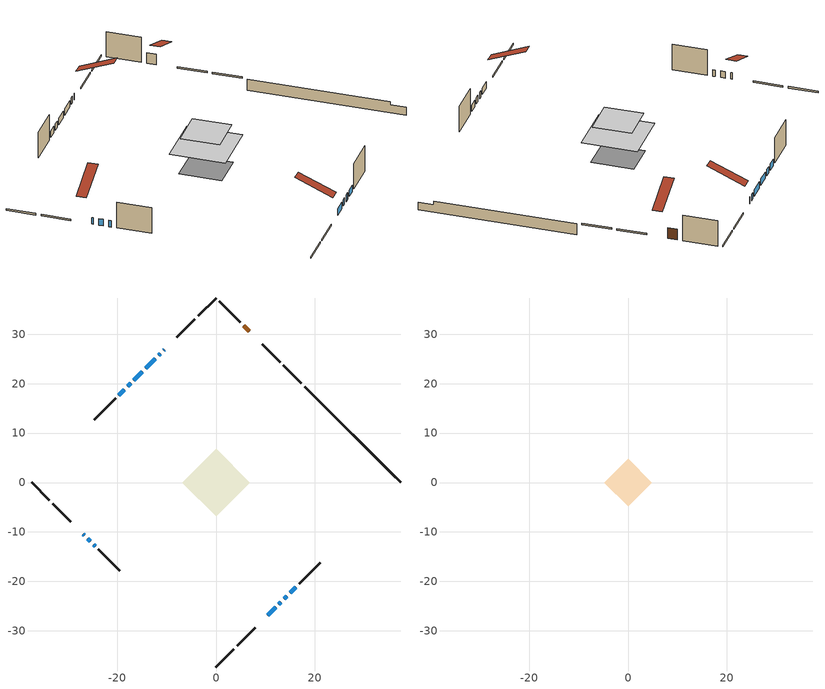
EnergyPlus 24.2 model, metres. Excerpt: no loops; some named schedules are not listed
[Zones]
conditioned space
 floor adiabatic (AdiabaticFloorConstruction): -6.83,0 0,6.83 6.83,0 0,-6.83 z3.29
 floor foundation (Slab1 construction): -4.85,0.41 -0.41,4.85 4.85,-0.41 0.41,-4.85 z-1.22
 wall outside (RimJoist1 construction): 0,-37.32 3.64,-33.68 / -37.32,0 -33.68,-3.64 / 0,37.32 -3.64,33.68 / 17.26,20.05 13.63,23.69 z0.85:1.15
 wall outside (RimJoist2 construction): 4.29,-33.02 7.93,-29.39 / -33.02,-4.29 -29.39,-7.93 / -4.29,33.02 -7.93,29.39 / 12.97,24.35 9.33,27.98 z0.85:1.15
 wall outside (AdiabaticWallConstruction 1): 6.76,30.55 5.59,31.72 z0.85:2.88
 wall outside (AdiabaticWallConstruction): -10.5,26.82 -10.58,26.74 / 10.5,-26.82 12.06,-25.26 / 12.71,-24.6 13.11,-24.21 / -11.23,26.09 -11.63,25.69 / -26.82,-10.5 -26.62,-10.7 / 13.76,-23.55 14.35,-22.97 / 15.01,-22.31 16.16,-21.16 / -12.28,25.03 -14.25,23.07 / -14.9,22.41 -16.59,20.73 / -25.96,-11.35 -25.39,-11.93 / -24.73,-12.58 -24.44,-12.88 / -17.25,20.07 -17.9,19.42 / -18.55,18.77 -19.66,17.66 z0.85:2.07
 wall outside (Wall1 construction): 16.82,-20.5 21.09,-16.22 / -23.79,-13.53 -19.51,-17.81 / -20.32,17 -24.6,12.72 / 4.94,32.38 0.66,36.66 z0.85:5.73
 wall foundation (FoundationWall1 construction): 17.92,19.4,-1.22 17.92,19.4,0.85 35.38,1.94,0.85 35.38,1.94,0.23 37.32,0,0.23 37.32,0,-1.22
 window (WindowConstruction 9): -10.5,26.82 -10.58,26.74 z0.85:2.07
 window (WindowConstruction 8): 10.5,-26.82 12.06,-25.26 z0.85:2.07
 window (WindowConstruction 10): 12.71,-24.6 13.11,-24.21 z0.85:2.07
 window (WindowConstruction 11): -11.23,26.08 -11.63,25.69 z0.85:2.07
 window (WindowConstruction 12): -26.82,-10.5 -26.62,-10.7 z0.85:2.07
 window (WindowConstruction): 13.77,-23.55 14.35,-22.97 z0.85:2.07
 window (WindowConstruction 1): 15.01,-22.31 16.16,-21.16 z0.85:2.07
 window (WindowConstruction 2): -12.28,25.03 -14.25,23.07 z0.85:2.07
 window (WindowConstruction 3): -14.9,22.41 -16.59,20.73 z0.85:2.07
 window (WindowConstruction 4): -25.96,-11.36 -25.39,-11.93 z0.85:2.07
 window (WindowConstruction 5): -24.73,-12.58 -24.44,-12.87 z0.85:2.07
 window (WindowConstruction 6): -17.25,20.07 -17.9,19.42 z0.85:2.07
 window (WindowConstruction 7): -18.55,18.76 -19.66,17.66 z0.85:2.07
 door (Door): 6.76,30.56 5.59,31.72 z0.85:2.88
 ceiling adiabatic (AdiabaticFloorConstruction): 0,-6.83 6.83,0 0,6.83 -6.83,0 z3.29
attic - vented
 floor to conditioned space (Floor1 construction Reversed): -4.83,0 0,4.83 4.83,0 0,-4.83 z5.73
 roof outside (Roof1 construction): 9.84,-27.47,5.73 5.2,-22.83,8.46 3.94,-24.09,8.46 8.59,-28.73,5.73; -27.47,-9.84,5.73 -22.83,-5.2,8.46 -24.09,-3.94,8.46 -28.73,-8.59,5.73; -9.84,27.47,5.73 -5.2,22.83,8.46 -3.94,24.09,8.46 -8.59,28.73,5.73; 7.42,29.9,5.73 2.78,25.26,8.46 4.03,24,8.46 8.68,28.64,5.73
[Building]
Building 1: Terrain=Suburbs
[Site:Location]
Montreal Intl AP_QC: Latitude {deg}=45.47; Longitude {deg}=-73.74; Time Zone {hr}=-5; Elevation {m}=36; Keep Site Location Information=Yes
[Site:GroundTemperature:Shallow]
2.07863, -0.316383, -0.508184, 0.628371, 5.19101, 9.73239, 13.6695, 16.1636, 16.3755, 14.347, 10.5102, 6.10817
[Site:WaterMainsTemperature]
Calculation Method=Schedule; Temperature Schedule=mains temperature schedule
[Material] Roughness=Rough; Thermal Absorptance=0.9
Name | Thickness {m} | Conductivity {W/m-K} | Density {kg/m3} | Specific Heat {J/kg-K} | Solar Absorptance | Visible Absorptance
asphalt or fiberglass shingles | 0.00635 | 0.162714 | 1121.4 | 1465.45 | 0.4 | 0.4
ceiling loosefill ins | 0.254 | 0.0480833 | 16.02 | 1046.75 | 0.7 | 0.7
ceiling stud and cavity | 0.1397 | 0.139432 | 65.682 | 1177.47 | 0.7 | 0.7
concrete 4.0 in. | 0.1016 | 1.803125 | 2242.8 | 837.4 | 0.7 | 0.7
concrete 8.0 in. | 0.2032 | 1.803125 | 2242.8 | 837.4 | 0.7 | 0.7
door material | 0.04445 | 0.188738 | 512.64 | 1214.23 | 0.7 | 0.7
exterior vertical ins | 0.0277816 | 0.029427 | 32.04 | 1214.23 | 0.7 | 0.7
floor covering | 0.0127 | 0.0433444 | 54.468 | 1339.84 | 0.6 | 0.6
floor rigid ins; wall rigid ins | 0.512978 | 0.029427 | 32.04 | 1214.23 | 0.7 | 0.7
floor stud and cavity | 0.1397 | 1.75129 | 37.0049 | 1207.88 | 0.7 | 0.7
furniture material conditioned space 1 | 0.1524 | 0.115458 | 640.8 | 1214.23 | 0.6 | 0.6
gypsum board | 0.0127 | 0.160291 | 801 | 837.4 | 0.6 | 0.6
gypsum board 1 | 0.0127 | 0.160291 | 801 | 837.4 | 0.7 | 0.7
osb sheathing 0.5 in. | 0.0127 | 0.115458 | 512.64 | 1214.23 | 0.7 | 0.7
osb sheathing 0.75 in. | 0.01905 | 0.115458 | 512.64 | 1214.23 | 0.7 | 0.7
osb sheathing 2.0 in. | 0.0508 | 0.115458 | 512.64 | 1214.23 | 0.7 | 0.7
rim joist stud and cavity | 0.0508 | 0.353641 | 125.044 | 1163.47 | 0.6 | 0.6
rim joist stud and cavity 1 | 0.0508 | 0.0495211 | 125.044 | 1163.47 | 0.6 | 0.6
wall stud and cavity | 0.1397 | 0.146652 | 139.0536 | 1170.24 | 0.7 | 0.7
wall stud and cavity 1 | 0.0889 | 0.380278 | 52.3479 | 1209.89 | 0.7 | 0.7
wall stud and cavity 2 | 0.0889 | 0.391764 | 83.0341 | 1211.67 | 0.7 | 0.7
wood siding | 0.0254 | 0.102417 | 544.68 | 1172.36 | 0.4 | 0.4
wood siding 1; wood siding 2; wood siding 3 | 0.0254 | 0.102417 | 544.68 | 1172.36 | 0.7 | 0.7
[WindowMaterial:SimpleGlazingSystem]
Name | U-Factor {W/m2-K} | Solar Heat Gain Coefficient
WindowMaterial | 4.763842 | 0.65
WindowMaterial 1 | 4.22841 | 0.68
WindowMaterial 10 | 3.023535 | 0.56
WindowMaterial 11 | 3.01104 | 0.59
WindowMaterial 2 | 2.8867 | 0.7
WindowMaterial 3 | 2.89408 | 0.69
WindowMaterial 4 | 2.779381 | 0.56
WindowMaterial 5 | 2.76462 | 0.49
WindowMaterial 6 | 2.78165 | 0.57
WindowMaterial 7 | 2.78847 | 0.62
WindowMaterial 8 | 2.7913 | 0.64
WindowMaterial 9 | 7.24059 | 0.61
[Construction]
AdiabaticFloorConstruction: floor stud and cavity, floor rigid ins, osb sheathing 0.75 in., floor covering
AdiabaticWallConstruction: wood siding 2, wall rigid ins, wall stud and cavity 1, gypsum board
AdiabaticWallConstruction 1: wood siding 3, wall rigid ins, wall stud and cavity 1, gypsum board
Door: door material
Floor1 construction Reversed: gypsum board, ceiling stud and cavity, ceiling loosefill ins
FoundationWall1 construction: concrete 8.0 in., gypsum board 1
furniture construction conditioned space 1: furniture material conditioned space 1
PartitionWallConstruction: gypsum board, wall stud and cavity 2, gypsum board
RimJoist1 construction: wood siding 1, osb sheathing 2.0 in., rim joist stud and cavity
RimJoist2 construction: wood siding 1, osb sheathing 2.0 in., rim joist stud and cavity 1
Roof1 construction: asphalt or fiberglass shingles
Slab1 construction: concrete 4.0 in.
Wall1 construction: wood siding, osb sheathing 0.5 in., wall stud and cavity, gypsum board
WindowConstruction: WindowMaterial
WindowConstruction 1: WindowMaterial 1
WindowConstruction 10; WindowConstruction 12: WindowMaterial 10
WindowConstruction 11: WindowMaterial 11
WindowConstruction 2: WindowMaterial 2
WindowConstruction 3: WindowMaterial 3
WindowConstruction 4: WindowMaterial 4
WindowConstruction 5: WindowMaterial 5
WindowConstruction 6: WindowMaterial 6
WindowConstruction 7: WindowMaterial 7
WindowConstruction 8: WindowMaterial 8
WindowConstruction 9: WindowMaterial 9
[Zone] Multiplier=1; Part of Total Floor Area=Yes
Name | Volume {m3}
attic - vented | 20.4508
conditioned space | 353
[Space]
Name | Zone | Volume {m3}
attic - vented 1 | attic - vented | 20.4508
conditioned space 1 | conditioned space | 353
[ZoneInfiltration:EffectiveLeakageArea]
infil attic - vented 1: Zone or Space=attic - vented 1; Schedule=Always On Discrete; Effective Air Leakage Area {cm2}=1867.6; Stack Coefficient=0.000190214; Wind Coefficient=9.31841e-06
[ZoneMixing]
whole house fan mix: Zone or Space=attic - vented; Schedule=Always On Continuous; Design Flow Rate Calculation Method=Flow/Zone; Design Flow Rate {m3/s}=0; Source Zone or Space=conditioned space
[SurfaceProperty:ExposedFoundationPerimeter]
Slab1: Exposed Perimeter Calculation Method=TotalExposedPerimeter; Total Exposed Perimeter {m}=27.432
[InternalMass] Zone or ZoneList=conditioned space; Space or SpaceList=conditioned space 1
Name | Construction | Surface Area {m2}
furniture mass conditioned space 1 | furniture construction conditioned space 1 | 56.0399
partition wall mass | PartitionWallConstruction | 140.1
[Lights]
interior lighting: Zone or ZoneList or Space or SpaceList=conditioned space 1; Schedule=interior lighting schedule; Design Level Calculation Method=LightingLevel; Lighting Level {W}=343.2; Return Air Fraction=0; Fraction Radiant=0.6; Fraction Visible=0.2; Fraction Replaceable=1
[People]
occupants: Zone or ZoneList or Space or SpaceList=conditioned space 1; Number of People Schedule=occupants schedule; Number of People Calculation Method=People; Number of People=3; Fraction Radiant=0.314171; Sensible Heat Fraction=0.56303; Activity Level Schedule=occupants activity schedule; Carbon Dioxide Generation Rate {m3/s-W}=0; Enable ASHRAE 55 Comfort Warnings=No; Mean Radiant Temperature Calculation Type=EnclosureAveraged
[ElectricEquipment] Zone or ZoneList or Space or SpaceList=conditioned space 1; Design Level Calculation Method=EquipmentLevel
Name | Schedule | Design Level {W} | Fraction Latent | Fraction Radiant | Fraction Lost
clothes dryer | clothes dryer schedule | 140.772 | 0.015 | 0.081 | 0.85
clothes washer | clothes washer schedule | 32.1985 | 0.03 | 0.162 | 0.7
cooking range | cooking range schedule | 215.147 | 0.08 | 0.432 | 0.2
dishwasher | dishwasher schedule | 66.8632 | 0.3 | 0.18 | 0.4
fridge | fridge schedule | 72.9452 | 0 | 0.6 | 0
mech vent bath fan 0 | mech vent bath fan 0 schedule | 50.2 | 0 | 0 | 1
mech vent house fan | mech vent house fan schedule | 0 | 0 | 0 | 1
mech vent house fan cfis | mech vent house fan cfis schedule | 0 | 0 | 0 | 0
misc plug loads | misc plug loads schedule | 494.7 | 0.045 | 0.513 | 0.1
whole house fan | Always On Discrete | 0 | 0 | 0 | 1
[OtherEquipment] Zone or ZoneList or Space or SpaceList=conditioned space 1; Design Level Calculation Method=EquipmentLevel
Name | Fuel Type | Schedule | Design Level {W} | Fraction Latent | Fraction Radiant | Fraction Lost
clothes dryer 1 | Electricity | clothes dryer schedule | 0 | 0.015 | 0.081 | 0.85
cooking range 1 | Electricity | cooking range schedule | 0 | 0.08 | 0.432 | 0.2
general water use latent | None | general water use schedule | 62.594 | 1 | 0 | 0
general water use sensible | None | general water use schedule | -61.6891 | 0 | 0.6 | 0
mech vent house fan latent load | None | Always On Discrete | 0 | 1 | 0 | 0
mech vent house fan sensible load | None | Always On Discrete | 0 | 0 | 0 | 0
water heater energy adjustment1 | Electricity | Always On Discrete | 0.01 | 0 | 0 | 1
[ZoneInfiltration:DesignFlowRate] Zone or ZoneList or Space or SpaceList=conditioned space 1; Schedule=Always On Discrete; Design Flow Rate Calculation Method=Flow/Zone; Design Flow Rate {m3/s}=0
infil flow; natural vent flow; whole house fan flow
[AvailabilityManager:Scheduled]
central ac and furnace airloop Availability Manager: Schedule=Always On Discrete
[Foundation:Kiva]
Foundation Kiva 1: Initial Indoor Air Temperature {C}=18; Wall Height Above Grade {m}=0.849996; Wall Depth Below Slab {m}=0.2032; Custom Block Material Name 1=exterior vertical ins; Custom Block Depth 1 {m}=2.06999; Custom Block X Position 1 {m}=0.2159; Custom Block Z Position 1 {m}=0
[Foundation:Kiva:Settings]
Soil Conductivity {W/m-K}=0.849921; Soil Density {kg/m3}=1842.3; Soil Specific Heat {J/kg-K}=418.7; Ground Solar Absorptivity=0.9; Ground Thermal Absorptivity=0.9; Ground Surface Roughness {m}=0.03; Far-Field Width {m}=40; Deep-Ground Boundary Condition=ZeroFlux; Deep-Ground Depth {m}=40; Minimum Cell Dimension {m}=0.2; Maximum Cell Growth Coefficient=3; Simulation Timestep=Timestep
[Exterior:Lights]
exterior lighting: Schedule=exterior lighting schedule; Design Level {W}=75.6
[EnergyManagementSystem:GlobalVariable]
central_ac_and_furnace_airloop_Fan_RTF
infil_program_Qfan
infil_program_Qinf
natural_vent_program_Qnv
natural_vent_program_Qwhf
[EnergyManagementSystem:Sensor]
Name | Output:Variable or Output:Meter Index Key | Output:Variable or Output:Meter
airflow_gain | infil flow | Infiltration Sensible Heat Gain Energy
airflow_gain_1 | natural vent flow | Infiltration Sensible Heat Gain Energy
airflow_gain_2 | whole house fan flow | Infiltration Sensible Heat Gain Energy
airflow_loss | infil flow | Infiltration Sensible Heat Loss Energy
airflow_loss_1 | natural vent flow | Infiltration Sensible Heat Loss Energy
airflow_loss_2 | whole house fan flow | Infiltration Sensible Heat Loss Energy
clg_load_cond |  | Cooling:EnergyTransfer:Zone:CONDITIONED SPACE
clg_sp_s; clg_sp_s_1 | cooling setpoint | Schedule Value
clothes_dryer_exhaust_0_sch_s | clothes dryer exhaust 0 schedule | Schedule Value
cool_season | cooling season schedule | Schedule Value
htg_load_cond |  | Heating:EnergyTransfer:Zone:CONDITIONED SPACE
htg_sp_s; htg_sp_s_1 | heating setpoint | Schedule Value
ig_ee_conv | clothes dryer | Electric Equipment Convective Heating Energy
ig_ee_conv_2 | cooking range | Electric Equipment Convective Heating Energy
ig_ee_conv_4 | fridge | Electric Equipment Convective Heating Energy
ig_ee_conv_5 | misc plug loads | Electric Equipment Convective Heating Energy
ig_ee_conv_6 | whole house fan | Electric Equipment Convective Heating Energy
ig_ee_rad | clothes dryer | Electric Equipment Radiant Heating Energy
ig_ee_rad_2 | cooking range | Electric Equipment Radiant Heating Energy
ig_ee_rad_4 | fridge | Electric Equipment Radiant Heating Energy
ig_ee_rad_5 | misc plug loads | Electric Equipment Radiant Heating Energy
ig_ee_rad_6 | whole house fan | Electric Equipment Radiant Heating Energy
ig_lgt_conv | interior lighting | Lights Convective Heating Energy
ig_lgt_rad | interior lighting | Lights Radiant Heating Energy
ig_lgt_vis | interior lighting | Lights Visible Radiation Heating Energy
ig_oe_conv | clothes dryer 1 | Other Equipment Convective Heating Energy
ig_oe_conv_1 | cooking range 1 | Other Equipment Convective Heating Energy
ig_oe_conv_2 | general water use latent | Other Equipment Convective Heating Energy
ig_oe_conv_3 | general water use sensible | Other Equipment Convective Heating Energy
ig_oe_conv_4 | water heater energy adjustment1 | Other Equipment Convective Heating Energy
ig_oe_rad | clothes dryer 1 | Other Equipment Radiant Heating Energy
ig_oe_rad_1 | cooking range 1 | Other Equipment Radiant Heating Energy
ig_oe_rad_2 | general water use latent | Other Equipment Radiant Heating Energy
ig_oe_rad_3 | general water use sensible | Other Equipment Radiant Heating Energy
ig_oe_rad_4 | water heater energy adjustment1 | Other Equipment Radiant Heating Energy
ig_ppl_conv | occupants | People Convective Heating Energy
ig_ppl_rad | occupants | People Radiant Heating Energy
im_conv | furniture mass conditioned space 1 | Surface Inside Face Convection Heat Gain Energy
im_conv_1 | partition wall mass | Surface Inside Face Convection Heat Gain Energy
im_ig | furniture mass conditioned space 1 | Surface Inside Face Internal Gains Radiation Heat Gain Energy
im_ig_1 | partition wall mass | Surface Inside Face Internal Gains Radiation Heat Gain Energy
im_lgt | furniture mass conditioned space 1 | Surface Inside Face Lights Radiation Heat Gain Energy
im_lgt_1 | partition wall mass | Surface Inside Face Lights Radiation Heat Gain Energy
im_sol | furniture mass conditioned space 1 | Surface Inside Face Solar Radiation Heat Gain Energy
im_sol_1 | partition wall mass | Surface Inside Face Solar Radiation Heat Gain Energy
im_surf | furniture mass conditioned space 1 | Surface Inside Face Net Surface Thermal Radiation Heat Gain Energy
im_surf_1 | partition wall mass | Surface Inside Face Net Surface Thermal Radiation Heat Gain Energy
mech_vent_bath_fan_0_sch_s | mech vent bath fan 0 schedule | Schedule Value
mv_conv | mech vent bath fan 0 | Electric Equipment Convective Heating Energy
mv_conv_1 | mech vent house fan | Electric Equipment Convective Heating Energy
mv_conv_2 | mech vent house fan cfis | Electric Equipment Convective Heating Energy
mv_conv_3 | mech vent house fan latent load | Other Equipment Convective Heating Energy
mv_conv_4 | mech vent house fan sensible load | Other Equipment Convective Heating Energy
mv_rad | mech vent bath fan 0 | Electric Equipment Radiant Heating Energy
mv_rad_1 | mech vent house fan | Electric Equipment Radiant Heating Energy
mv_rad_2 | mech vent house fan cfis | Electric Equipment Radiant Heating Energy
mv_rad_3 | mech vent house fan latent load | Other Equipment Radiant Heating Energy
mv_rad_4 | mech vent house fan sensible load | Other Equipment Radiant Heating Energy
natural_vent_s | natural vent schedule | Schedule Value
out_pb_s |  | Site Outdoor Air Barometric Pressure
out_wt_s |  | Site Outdoor Air Humidity Ratio
site_vw_s |  | Site Wind Speed
ss_back_out | Window1 | Surface Window Shortwave from Zone Back Out Window Heat Transfer Rate
ss_back_out_1 | Window10 | Surface Window Shortwave from Zone Back Out Window Heat Transfer Rate
ss_back_out_10 | Window7 | Surface Window Shortwave from Zone Back Out Window Heat Transfer Rate
ss_back_out_11 | Window8 | Surface Window Shortwave from Zone Back Out Window Heat Transfer Rate
ss_back_out_12 | Window9 | Surface Window Shortwave from Zone Back Out Window Heat Transfer Rate
ss_back_out_2 | Window11 | Surface Window Shortwave from Zone Back Out Window Heat Transfer Rate
ss_back_out_3 | Window13 | Surface Window Shortwave from Zone Back Out Window Heat Transfer Rate
ss_back_out_4 | Window14 | Surface Window Shortwave from Zone Back Out Window Heat Transfer Rate
ss_back_out_5 | Window2 | Surface Window Shortwave from Zone Back Out Window Heat Transfer Rate
ss_back_out_6 | Window3 | Surface Window Shortwave from Zone Back Out Window Heat Transfer Rate
ss_back_out_7 | Window4 | Surface Window Shortwave from Zone Back Out Window Heat Transfer Rate
ss_back_out_8 | Window5 | Surface Window Shortwave from Zone Back Out Window Heat Transfer Rate
ss_back_out_9 | Window6 | Surface Window Shortwave from Zone Back Out Window Heat Transfer Rate
ss_conv | Door1 | Surface Inside Face Convection Heat Gain Energy
ss_conv_1 | Window1 | Surface Inside Face Convection Heat Gain Energy
ss_conv_10 | Window6 | Surface Inside Face Convection Heat Gain Energy
ss_conv_11 | Window7 | Surface Inside Face Convection Heat Gain Energy
ss_conv_12 | Window8 | Surface Inside Face Convection Heat Gain Energy
ss_conv_13 | Window9 | Surface Inside Face Convection Heat Gain Energy
ss_conv_2 | Window10 | Surface Inside Face Convection Heat Gain Energy
ss_conv_3 | Window11 | Surface Inside Face Convection Heat Gain Energy
ss_conv_4 | Window13 | Surface Inside Face Convection Heat Gain Energy
ss_conv_5 | Window14 | Surface Inside Face Convection Heat Gain Energy
ss_conv_6 | Window2 | Surface Inside Face Convection Heat Gain Energy
ss_conv_7 | Window3 | Surface Inside Face Convection Heat Gain Energy
ss_conv_8 | Window4 | Surface Inside Face Convection Heat Gain Energy
ss_conv_9 | Window5 | Surface Inside Face Convection Heat Gain Energy
ss_ig | Door1 | Surface Inside Face Internal Gains Radiation Heat Gain Energy
ss_ig_1 | Window1 | Surface Inside Face Internal Gains Radiation Heat Gain Energy
ss_ig_10 | Window6 | Surface Inside Face Internal Gains Radiation Heat Gain Energy
ss_ig_11 | Window7 | Surface Inside Face Internal Gains Radiation Heat Gain Energy
ss_ig_12 | Window8 | Surface Inside Face Internal Gains Radiation Heat Gain Energy
ss_ig_13 | Window9 | Surface Inside Face Internal Gains Radiation Heat Gain Energy
ss_ig_2 | Window10 | Surface Inside Face Internal Gains Radiation Heat Gain Energy
ss_ig_3 | Window11 | Surface Inside Face Internal Gains Radiation Heat Gain Energy
ss_ig_4 | Window13 | Surface Inside Face Internal Gains Radiation Heat Gain Energy
ss_ig_5 | Window14 | Surface Inside Face Internal Gains Radiation Heat Gain Energy
ss_ig_6 | Window2 | Surface Inside Face Internal Gains Radiation Heat Gain Energy
ss_ig_7 | Window3 | Surface Inside Face Internal Gains Radiation Heat Gain Energy
ss_ig_8 | Window4 | Surface Inside Face Internal Gains Radiation Heat Gain Energy
ss_ig_9 | Window5 | Surface Inside Face Internal Gains Radiation Heat Gain Energy
ss_lgt | Door1 | Surface Inside Face Lights Radiation Heat Gain Energy
ss_sol | Door1 | Surface Inside Face Solar Radiation Heat Gain Energy
ss_surf | Door1 | Surface Inside Face Net Surface Thermal Radiation Heat Gain Energy
ss_surf_1 | Window1 | Surface Inside Face Net Surface Thermal Radiation Heat Gain Energy
ss_surf_10 | Window6 | Surface Inside Face Net Surface Thermal Radiation Heat Gain Energy
ss_surf_11 | Window7 | Surface Inside Face Net Surface Thermal Radiation Heat Gain Energy
ss_surf_12 | Window8 | Surface Inside Face Net Surface Thermal Radiation Heat Gain Energy
ss_surf_13 | Window9 | Surface Inside Face Net Surface Thermal Radiation Heat Gain Energy
ss_surf_2 | Window10 | Surface Inside Face Net Surface Thermal Radiation Heat Gain Energy
ss_surf_3 | Window11 | Surface Inside Face Net Surface Thermal Radiation Heat Gain Energy
ss_surf_4 | Window13 | Surface Inside Face Net Surface Thermal Radiation Heat Gain Energy
ss_surf_5 | Window14 | Surface Inside Face Net Surface Thermal Radiation Heat Gain Energy
ss_surf_6 | Window2 | Surface Inside Face Net Surface Thermal Radiation Heat Gain Energy
ss_surf_7 | Window3 | Surface Inside Face Net Surface Thermal Radiation Heat Gain Energy
ss_surf_8 | Window4 | Surface Inside Face Net Surface Thermal Radiation Heat Gain Energy
ss_surf_9 | Window5 | Surface Inside Face Net Surface Thermal Radiation Heat Gain Energy
ss_trans_in | Window1 | Surface Window Transmitted Solar Radiation Rate
ss_trans_in_1 | Window10 | Surface Window Transmitted Solar Radiation Rate
ss_trans_in_10 | Window7 | Surface Window Transmitted Solar Radiation Rate
ss_trans_in_11 | Window8 | Surface Window Transmitted Solar Radiation Rate
ss_trans_in_12 | Window9 | Surface Window Transmitted Solar Radiation Rate
ss_trans_in_2 | Window11 | Surface Window Transmitted Solar Radiation Rate
ss_trans_in_3 | Window13 | Surface Window Transmitted Solar Radiation Rate
ss_trans_in_4 | Window14 | Surface Window Transmitted Solar Radiation Rate
ss_trans_in_5 | Window2 | Surface Window Transmitted Solar Radiation Rate
ss_trans_in_6 | Window3 | Surface Window Transmitted Solar Radiation Rate
ss_trans_in_7 | Window4 | Surface Window Transmitted Solar Radiation Rate
ss_trans_in_8 | Window5 | Surface Window Transmitted Solar Radiation Rate
ss_trans_in_9 | Window6 | Surface Window Transmitted Solar Radiation Rate
ss_trans_out | Window1 | Surface Inside Face Initial Transmitted Diffuse Transmitted Out Window Solar Radiation Rate
ss_trans_out_1 | Window10 | Surface Inside Face Initial Transmitted Diffuse Transmitted Out Window Solar Radiation Rate
ss_trans_out_10 | Window7 | Surface Inside Face Initial Transmitted Diffuse Transmitted Out Window Solar Radiation Rate
ss_trans_out_11 | Window8 | Surface Inside Face Initial Transmitted Diffuse Transmitted Out Window Solar Radiation Rate
ss_trans_out_12 | Window9 | Surface Inside Face Initial Transmitted Diffuse Transmitted Out Window Solar Radiation Rate
ss_trans_out_2 | Window11 | Surface Inside Face Initial Transmitted Diffuse Transmitted Out Window Solar Radiation Rate
ss_trans_out_3 | Window13 | Surface Inside Face Initial Transmitted Diffuse Transmitted Out Window Solar Radiation Rate
ss_trans_out_4 | Window14 | Surface Inside Face Initial Transmitted Diffuse Transmitted Out Window Solar Radiation Rate
ss_trans_out_5 | Window2 | Surface Inside Face Initial Transmitted Diffuse Transmitted Out Window Solar Radiation Rate
ss_trans_out_6 | Window3 | Surface Inside Face Initial Transmitted Diffuse Transmitted Out Window Solar Radiation Rate
ss_trans_out_7 | Window4 | Surface Inside Face Initial Transmitted Diffuse Transmitted Out Window Solar Radiation Rate
ss_trans_out_8 | Window5 | Surface Inside Face Initial Transmitted Diffuse Transmitted Out Window Solar Radiation Rate
ss_trans_out_9 | Window6 | Surface Inside Face Initial Transmitted Diffuse Transmitted Out Window Solar Radiation Rate
s_conv | Floor1 | Surface Inside Face Convection Heat Gain Energy
s_conv_1 | FoundationWall1 | Surface Inside Face Convection Heat Gain Energy
s_conv_10 | RimJoist2:315 | Surface Inside Face Convection Heat Gain Energy
s_conv_11 | RimJoist2:45 | Surface Inside Face Convection Heat Gain Energy
s_conv_12 | Slab1 | Surface Inside Face Convection Heat Gain Energy
s_conv_13 | Wall1:135 | Surface Inside Face Convection Heat Gain Energy
s_conv_14 | Wall1:225 | Surface Inside Face Convection Heat Gain Energy
s_conv_15 | Wall1:315 | Surface Inside Face Convection Heat Gain Energy
s_conv_16 | Wall1:45 | Surface Inside Face Convection Heat Gain Energy
s_conv_2 | inferred conditioned ceiling | Surface Inside Face Convection Heat Gain Energy
s_conv_3 | inferred conditioned floor | Surface Inside Face Convection Heat Gain Energy
s_conv_4 | RimJoist1:135 | Surface Inside Face Convection Heat Gain Energy
s_conv_5 | RimJoist1:225 | Surface Inside Face Convection Heat Gain Energy
s_conv_6 | RimJoist1:315 | Surface Inside Face Convection Heat Gain Energy
s_conv_7 | RimJoist1:45 | Surface Inside Face Convection Heat Gain Energy
s_conv_8 | RimJoist2:135 | Surface Inside Face Convection Heat Gain Energy
s_conv_9 | RimJoist2:225 | Surface Inside Face Convection Heat Gain Energy
s_ig | Floor1 | Surface Inside Face Internal Gains Radiation Heat Gain Energy
s_ig_1 | FoundationWall1 | Surface Inside Face Internal Gains Radiation Heat Gain Energy
s_ig_10 | RimJoist2:315 | Surface Inside Face Internal Gains Radiation Heat Gain Energy
s_ig_11 | RimJoist2:45 | Surface Inside Face Internal Gains Radiation Heat Gain Energy
